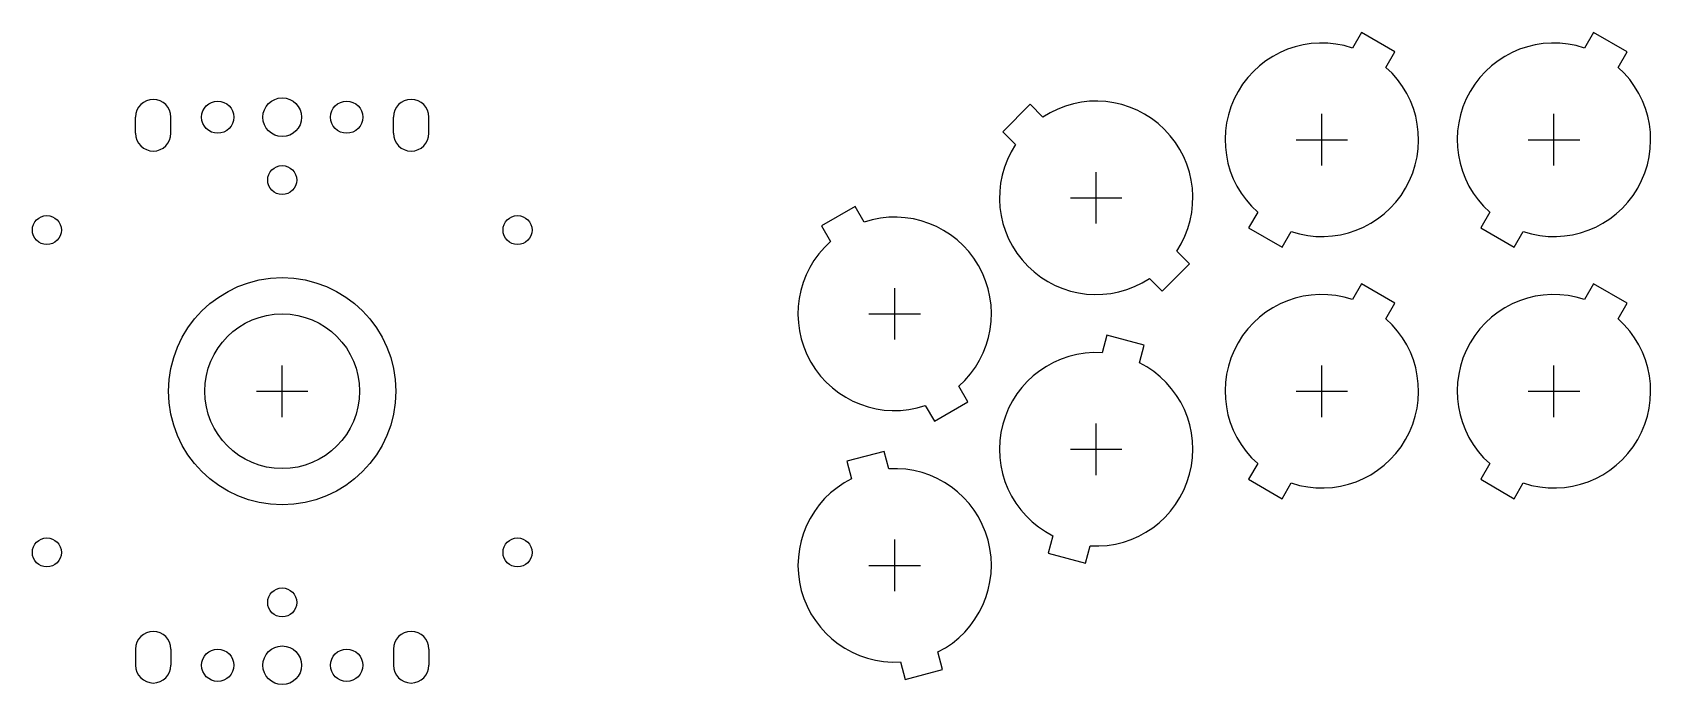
# Model space of a CAD drawing. Header units: millimetres. Extents: x -39 to 212, y -46 to 56.
import ezdxf

# ---------------------------------------------------------------- set-up
doc = ezdxf.new("R2010")
doc.units = ezdxf.units.MM
for name, color, linetype in [('BUTTONS', 1, 'Continuous'), ('GL_PLATE_HOLES', 2, 'Continuous'), ('JOYSTICK_BORE_24', 5, 'Continuous'), ('JOYSTICK_BORE_35.25', 3, 'Continuous'), ('REFERENCE', 8, 'Continuous')]:
    doc.layers.add(name, color=color, linetype=linetype)

msp = doc.modelspace()

# ---------------------------------------------------------------- linework, layer by layer
at = {"layer": 'BUTTONS'}
for points in [[(166, 53.23, 0.816497), (151.3, 27.77), (149.9, 25.34), (155.1, 22.34), (156.5, 24.77, 0.816497), (171.2, 50.23), (172.6, 52.66), (167.4, 55.66)], [(202, 53.23, 0.816497), (187.3, 27.77), (185.9, 25.34), (191.1, 22.34), (192.5, 24.77, 0.816497), (207.2, 50.23), (208.6, 52.66), (203.4, 55.66)], [(113.74, 38.27, 0.816497), (134.52, 17.49), (136.5, 15.5), (140.75, 19.75), (138.76, 21.73, 0.816497), (117.98, 42.51), (116, 44.5), (111.75, 40.25)], [(85.05, 23.23, 0.816497), (99.75, -2.23), (101.15, -4.66), (106.35, -1.66), (104.95, 0.77, 0.816497), (90.25, 26.23), (88.85, 28.66), (83.65, 25.66)], [(166, 14.23, 0.816497), (151.3, -11.23), (149.9, -13.66), (155.1, -16.66), (156.5, -14.23, 0.816497), (171.2, 11.23), (172.6, 13.66), (167.4, 16.66)], [(202, 14.23, 0.816497), (187.3, -11.23), (185.9, -13.66), (191.1, -16.66), (192.5, -14.23, 0.816497), (207.2, 11.23), (208.6, 13.66), (203.4, 16.66)], [(127.16, 5.97, 0.816497), (119.55, -22.42), (118.82, -25.13), (124.62, -26.68), (125.34, -23.97, 0.816497), (132.95, 4.42), (133.68, 7.13), (127.88, 8.68)], [(88.3, -13.58, 0.816497), (95.91, -41.97), (96.63, -44.68), (102.43, -43.13), (101.7, -40.42, 0.816497), (94.09, -12.03), (93.37, -9.32), (87.57, -10.87)]]:
    msp.add_lwpolyline(points, format="xyb", close=True, dxfattribs=at)
at = {"layer": 'GL_PLATE_HOLES'}
for p, q in [((-22.75, 40), (-22.75, 42.5)), ((-17.25, 40), (-17.25, 42.5)), ((17.25, 40), (17.25, 42.5)), ((22.75, 40), (22.75, 42.5)), ((-22.75, -40), (-22.75, -42.5)), ((-17.25, -40), (-17.25, -42.5)), ((17.25, -40), (17.25, -42.5)), ((22.75, -40), (22.75, -42.5))]:
    msp.add_line(p, q, dxfattribs=at)
for centre, radius in [((0, 42.5), 3), ((-10, 42.5), 2.5), ((10, 42.5), 2.5), ((0, 32.75), 2.25), ((-36.5, 25), 2.25), ((36.5, 25), 2.25), ((-36.5, -25), 2.25), ((36.5, -25), 2.25), ((0, -32.75), 2.25), ((-10, -42.5), 2.5), ((0, -42.5), 3), ((10, -42.5), 2.5)]:
    msp.add_circle(centre, radius, dxfattribs=at)
for centre, start, end in [((-20, 42.5), 0, 180), ((20, 42.5), 0, 180), ((-20, 40), 180, 360), ((20, 40), 180, 360), ((-20, -40), 0, 180), ((20, -40), 0, 180), ((-20, -42.5), -180, 0), ((20, -42.5), -180, 0)]:
    msp.add_arc(centre, 2.75, start, end, dxfattribs=at)
at = {"layer": 'JOYSTICK_BORE_24'}
msp.add_circle((0, 0), 12, dxfattribs=at)
at = {"layer": 'JOYSTICK_BORE_35.25'}
msp.add_circle((0, 0), 17.62, dxfattribs=at)
at = {"layer": 'REFERENCE'}
for p, q in [((161.25, 35), (161.25, 43)), ((197.25, 35), (197.25, 43)), ((157.25, 39), (165.25, 39)), ((193.25, 39), (201.25, 39)), ((126.25, 26), (126.25, 34)), ((122.25, 30), (130.25, 30)), ((95, 8), (95, 16)), ((91, 12), (99, 12)), ((0, -4), (0, 4)), ((161.25, -4), (161.25, 4)), ((197.25, -4), (197.25, 4)), ((-4, 0), (4, 0)), ((157.25, 0), (165.25, 0)), ((193.25, 0), (201.25, 0)), ((126.25, -13), (126.25, -5)), ((122.25, -9), (130.25, -9)), ((95, -31), (95, -23)), ((91, -27), (99, -27))]:
    msp.add_line(p, q, dxfattribs=at)

doc.saveas('drawing.dxf')
